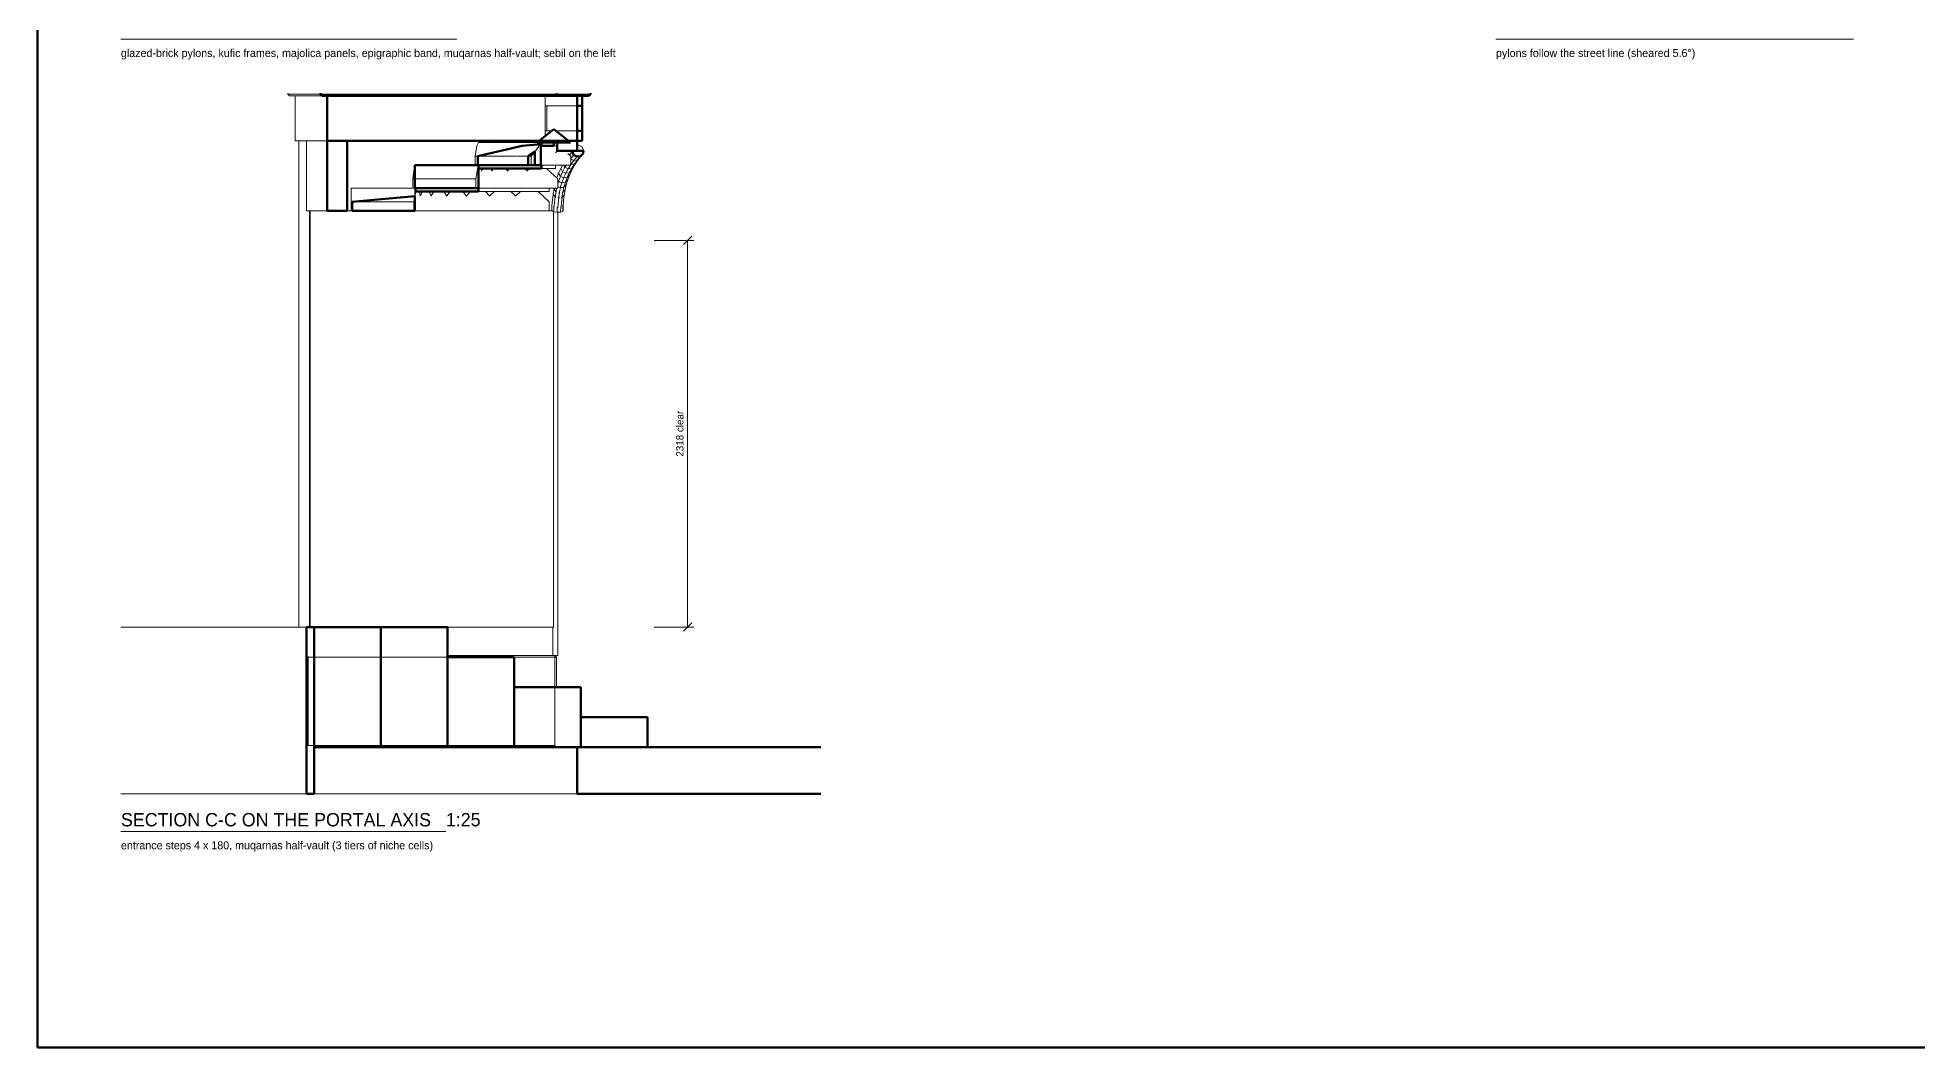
# Model space of a CAD drawing. Header units: metres. Extents: x 10 to 831, y 10 to 584.
# Drawn here: x 10 to 461.1, y 10 to 252.2 of the extents above; entities that cross this region are included whole.
import ezdxf
from ezdxf.enums import TextEntityAlignment as Align

# ---------------------------------------------------------------- set-up
doc = ezdxf.new("R2010")
doc.units = ezdxf.units.M
for name, color, linetype, lineweight in [('CUT', 7, 'Continuous', 50), ('DIM', 1, 'Continuous', 13), ('FRAME', 7, 'Continuous', 50), ('TXT', 7, 'Continuous', 18), ('VIS', 8, 'Continuous', 13)]:
    doc.layers.add(name, color=color, linetype=linetype, lineweight=lineweight)

msp = doc.modelspace()

# ---------------------------------------------------------------- linework, layer by layer
at = {"layer": 'CUT'}
for p, q in [((77.8696, 238.8), (77.8696, 238.6)), ((77.8696, 238.6), (78.2696, 238.2)), ((78.2696, 238.2), (142.2696, 238.2)), ((139.4696, 238.2), (79.4696, 238.2)), ((79.4696, 238.2), (79.4696, 227.4)), ((140.6696, 238.2), (139.4696, 238.2)), ((139.4696, 238.2), (139.4696, 235.8)), ((139.4696, 227.4), (139.4696, 238.2)), ((139.4696, 235.8), (140.6696, 235.8)), ((140.6696, 235.8), (139.4696, 235.8)), ((139.4696, 235.8), (139.4696, 229.8)), ((140.6696, 235.8), (140.6696, 238.2)), ((140.6696, 229.8), (140.6696, 235.8)), ((142.2696, 238.2), (142.6696, 238.6)), ((142.6696, 238.6), (142.6696, 238.8)), ((133.8696, 230.2), (129.8696, 227)), ((137.8696, 227), (133.8696, 230.2)), ((84.2696, 227.4), (79.4696, 227.4)), ((79.4696, 227.4), (79.4696, 210.6)), ((79.4696, 227.4), (139.4696, 227.4)), ((84.2696, 210.6), (84.2696, 227.4)), ((126.2988, 226.18), (115.6456, 223.72)), ((115.6456, 223.72), (126.2988, 226.18)), ((130.7604, 226.6172), (126.2988, 226.18)), ((126.2988, 226.18), (130.7604, 226.6172)), ((129.8696, 227), (133.8696, 227)), ((130.7604, 226.18), (130.7604, 226.6172)), ((130.7604, 226.6172), (130.7604, 226.18)), ((130.7604, 224.0972), (130.7604, 226.18)), ((130.7604, 226.18), (130.7604, 224.0972)), ((130.8936, 226.2), (130.8936, 227)), ((130.8936, 227), (133.8696, 227)), ((133.8696, 226.2), (130.8936, 226.2)), ((133.8696, 227), (133.8696, 226.2)), ((133.8696, 227), (137.8696, 227)), ((134.6696, 227.4), (134.6696, 225)), ((139.4696, 227.4), (134.6696, 227.4)), ((134.6696, 225), (134.6696, 227.4)), ((134.6696, 227.4), (139.4696, 227.4)), ((140.6696, 229.8), (139.4696, 229.8)), ((139.4696, 229.8), (139.4696, 227.4)), ((139.4696, 229.8), (140.6696, 229.8)), ((139.4696, 225), (139.4696, 227.4)), ((139.4696, 227.4), (139.4696, 225)), ((139.4696, 227.4), (140.6696, 227.4)), ((140.6696, 227.4), (140.6696, 229.8)), ((100.5576, 221.5332), (115.8056, 221.5332)), ((100.5576, 220.7132), (100.5576, 221.5332)), ((115.6456, 223.72), (115.6456, 221.5332)), ((115.6456, 221.5332), (115.6456, 223.72)), ((115.6456, 221.5332), (130.7604, 221.5332)), ((130.7604, 221.5332), (115.6456, 221.5332)), ((115.8056, 221.5332), (115.8056, 220.7132)), ((115.8056, 220.7332), (115.8056, 221.5332)), ((115.8056, 221.5332), (130.8936, 221.5332)), ((127.706, 223.72), (129.3292, 224.744)), ((129.3292, 224.744), (127.706, 223.72)), ((127.706, 221.5332), (127.706, 223.72)), ((127.706, 223.72), (127.706, 221.5332)), ((129.3292, 221.5332), (127.706, 221.5332)), ((127.706, 221.5332), (129.3292, 221.5332)), ((129.3292, 224.744), (129.3292, 223.4676)), ((129.3292, 223.4676), (129.3292, 224.744)), ((129.3292, 223.4676), (129.3292, 222.2856)), ((129.3292, 221.5332), (129.3292, 223.4676)), ((129.3292, 222.2856), (129.3292, 221.5332)), ((130.7604, 221.5332), (130.7604, 224.0972)), ((130.7604, 224.0972), (130.7604, 221.5332)), ((130.8936, 221.5332), (130.8936, 220.7332)), ((134.6696, 225), (139.4696, 225)), ((139.4696, 225), (134.6696, 225)), ((138.2876, 224.7748), (138.322, 225)), ((138.2876, 224.7748), (138.322, 225)), ((138.6828, 224), (138.2876, 224.7748)), ((138.6828, 224), (138.2876, 224.7748)), ((138.322, 225), (138.4004, 225)), ((138.322, 225), (138.744, 225)), ((138.4004, 225), (138.5096, 224.9996)), ((138.5096, 224.9996), (138.7224, 224.9996)), ((139.4552, 223.6072), (138.6828, 224)), ((139.4552, 223.6072), (138.6828, 224)), ((138.7224, 224.9996), (139.6696, 225)), ((138.744, 225), (139.0552, 225)), ((139.0552, 225), (139.6696, 225)), ((140.3092, 223.7464), (139.4552, 223.6072)), ((140.3092, 223.7464), (139.4552, 223.6072)), ((139.6696, 225), (140.154, 225)), ((139.6696, 225), (140.2836, 225)), ((140.154, 225), (140.8296, 225.0004)), ((140.2836, 225), (140.5948, 225)), ((140.9192, 224.3644), (140.3092, 223.7464)), ((140.9192, 224.3644), (140.3092, 223.7464)), ((140.5948, 225), (141.0168, 225)), ((140.8296, 225.0004), (141.0168, 225)), ((141.0168, 225), (140.9192, 224.3644)), ((141.0168, 225), (140.9192, 224.3644)), ((100.5576, 219.2936), (100.5576, 220.7132)), ((100.5576, 216.0668), (100.5576, 219.2936)), ((130.8936, 220.7332), (115.8056, 220.7332)), ((115.8056, 220.7132), (115.8056, 219.2936)), ((115.8056, 219.2936), (115.8056, 216.0668)), ((100.5532, 214.1336), (85.4692, 212.7868)), ((85.4692, 212.7868), (100.5532, 214.1336)), ((85.4692, 212.7868), (85.4692, 210.6)), ((85.4692, 210.6), (85.4692, 212.7868)), ((100.5532, 213.144), (100.5532, 214.1336)), ((100.5532, 214.1336), (100.5532, 213.144)), ((100.5532, 211.5892), (100.5532, 213.144)), ((100.5532, 213.144), (100.5532, 211.5892)), ((115.8056, 216.0668), (100.5576, 216.0668)), ((100.7176, 215.2668), (100.7176, 216.0668)), ((100.7176, 216.0668), (115.8056, 216.0668)), ((115.8056, 215.2668), (100.7176, 215.2668)), ((115.8056, 216.0668), (115.8056, 215.2668)), ((79.4696, 210.6), (84.2696, 210.6)), ((85.4692, 210.6), (100.5532, 210.6)), ((100.5532, 210.6), (85.4692, 210.6)), ((100.5532, 210.6), (100.5532, 211.5892)), ((100.5532, 211.5892), (100.5532, 210.6)), ((74.54, 110.8), (76.396, 110.8)), ((74.54, 70.8), (74.54, 110.8)), ((92.396, 110.8), (76.396, 110.8)), ((76.396, 110.8), (76.396, 82)), ((76.396, 110.8), (76.396, 70.8)), ((92.396, 82), (92.396, 110.8)), ((108.396, 110.8), (92.396, 110.8)), ((92.396, 110.8), (92.396, 82)), ((108.396, 82), (108.396, 110.8)), ((124.396, 103.6), (108.396, 103.6)), ((108.396, 103.6), (108.396, 82)), ((124.396, 82), (124.396, 103.6)), ((140.396, 96.4), (124.396, 96.4)), ((124.396, 96.4), (124.396, 82)), ((140.396, 82), (140.396, 96.4)), ((156.396, 89.2), (140.396, 89.2)), ((140.396, 89.2), (140.396, 82)), ((156.396, 82), (156.396, 89.2)), ((76.396, 82), (92.396, 82)), ((92.396, 82), (108.396, 82)), ((108.396, 82), (124.396, 82)), ((124.396, 82), (140.396, 82)), ((198, 82), (139.4696, 82)), ((139.4696, 82), (139.4696, 70.8)), ((140.396, 82), (156.396, 82)), ((76.396, 70.8), (74.54, 70.8)), ((139.4696, 70.8), (198, 70.8))]:
    msp.add_line(p, q, dxfattribs=at)
at = {"layer": 'DIM'}
for p, q in [((158, 203.52), (167.5, 203.52)), ((165, 202.52), (167, 204.52)), ((166, 110.8), (166, 203.52)), ((158, 110.8), (167.5, 110.8)), ((165, 109.8), (167, 111.8))]:
    msp.add_line(p, q, dxfattribs=at)
at = {"layer": 'FRAME'}
msp.add_lwpolyline([(10, 10), (831, 10), (831, 584), (10, 584), (10, 10)], close=True, dxfattribs=at)
at = {"layer": 'TXT'}
for p, q in [((30, 251.8), (110.6, 251.8)), ((360, 251.8), (445.8, 251.8)), ((30, 61.8), (108, 61.8))]:
    msp.add_line(p, q, dxfattribs=at)
at = {"layer": 'VIS'}
for p, q in [((70.0628, 238.6), (70.0628, 238.8)), ((70.4628, 238.2), (70.0628, 238.6)), ((70.0628, 238.6), (70.1528, 238.6)), ((77.8696, 238.6), (70.0628, 238.6)), ((70.4628, 238.2), (78.2696, 238.2)), ((71.7812, 227.4), (71.7812, 238.0772)), ((77.8696, 238.6), (77.8696, 238.8)), ((77.8696, 238.6), (78.2696, 238.2)), ((77.882, 238.6), (134.4232, 238.6)), ((142.2696, 238.2), (78.2696, 238.2)), ((134.4628, 238.2), (78.2824, 238.2)), ((78.2904, 238.2), (79.4696, 238.2)), ((139.4696, 238.2), (79.4696, 238.2)), ((79.4696, 227.4), (79.4696, 238.2)), ((131.7812, 238.2), (79.5812, 238.2)), ((139.4696, 238.2), (131.7812, 238.2)), ((131.7812, 228.6272), (131.7812, 238.2)), ((131.7812, 235.8), (131.7812, 238.2)), ((131.7812, 238.2), (139.4696, 238.2)), ((139.4696, 235.8), (131.7812, 235.8)), ((131.7812, 235.8), (131.9312, 235.8)), ((131.7812, 235.8), (132.1752, 235.8)), ((131.7812, 229.8), (131.7812, 235.8)), ((132.1752, 229.8), (132.1752, 235.8)), ((132.1752, 235.8), (132.3252, 235.8)), ((132.1752, 235.8), (132.1752, 229.8)), ((132.1752, 235.8), (139.4696, 235.8)), ((134.4232, 238.6), (134.4232, 238.8)), ((134.4628, 238.2), (134.4232, 238.6)), ((134.4232, 238.6), (134.8628, 238.6)), ((134.8628, 238.6), (134.4628, 238.2)), ((134.5572, 238.2), (134.4628, 238.2)), ((134.8628, 238.8), (134.8628, 238.6)), ((134.8628, 238.6), (142.6696, 238.6)), ((140.6696, 238.2), (139.4696, 238.2)), ((139.4696, 235.8), (139.4696, 238.2)), ((139.4696, 227.4), (139.4696, 238.2)), ((140.6696, 235.8), (139.4696, 235.8)), ((140.6696, 235.8), (139.4696, 235.8)), ((139.4696, 229.8), (139.4696, 235.8)), ((140.6696, 235.8), (139.4772, 235.8)), ((140.6696, 238.2), (139.4784, 238.2)), ((139.4904, 235.8), (140.6696, 235.8)), ((140.6696, 235.8), (140.6696, 238.2)), ((140.6696, 229.8), (140.6696, 235.8)), ((142.2696, 238.2), (140.6776, 238.2)), ((142.6696, 238.6), (142.2696, 238.2)), ((142.6696, 238.6), (142.6696, 238.8)), ((129.8696, 227), (133.8696, 230.2)), ((133.8696, 230.2), (137.8696, 227)), ((79.4696, 227.4), (71.7812, 227.4)), ((71.7812, 227.4), (71.9012, 227.4)), ((72.66, 110.9624), (72.66, 227.28)), ((74.5412, 210.6), (74.5412, 227.4)), ((74.5412, 227.4), (79.4696, 227.4)), ((84.2696, 227.4), (79.4696, 227.4)), ((79.4696, 210.6), (79.4696, 227.4)), ((139.4696, 227.4), (79.4696, 227.4)), ((84.2696, 227.4), (79.4708, 227.4)), ((130.3388, 227.4), (79.5092, 227.4)), ((79.588, 227.4), (130.4176, 227.4)), ((79.7012, 227.4), (130.4612, 227.4)), ((84.2696, 210.6), (84.2696, 227.4)), ((115.454, 226.18), (115.0028, 223.72)), ((115.8084, 227), (115.454, 226.18)), ((126.2988, 226.18), (115.6456, 223.72)), ((115.6456, 223.72), (126.2988, 226.18)), ((115.8084, 227), (130.8096, 227)), ((119.8916, 227), (119.8148, 226.9544)), ((119.8916, 227), (126.9804, 227)), ((130.7604, 226.6172), (126.2988, 226.18)), ((126.2988, 226.18), (130.7604, 226.6172)), ((127.9344, 227), (127.8212, 226.9544)), ((127.9344, 227), (129.1388, 227)), ((129.3292, 224.744), (130.2912, 226.0904)), ((129.7412, 227.4), (129.7412, 227.04)), ((130.354, 227.4), (129.7412, 227.4)), ((129.8696, 227), (133.8696, 227)), ((129.972, 227), (129.8696, 227)), ((130.3516, 226.18), (130.3188, 226.098)), ((130.7604, 226.6172), (130.3516, 226.18)), ((130.7604, 226.6172), (130.9052, 226.952)), ((130.7604, 226.6172), (130.7604, 226.18)), ((130.7604, 226.6172), (130.7604, 226.18)), ((130.7604, 224.0972), (130.7604, 226.18)), ((130.7604, 226.18), (130.7604, 224.0972)), ((131.1664, 227), (130.8632, 227)), ((131.0384, 227), (130.8932, 227)), ((130.8932, 227), (130.8932, 227)), ((130.8932, 226.2), (130.8932, 227)), ((130.8932, 226.2), (130.8932, 226.2)), ((130.8932, 226.2), (131.0384, 226.2)), ((130.8936, 226.2), (130.8936, 227)), ((133.8696, 227), (130.8936, 227)), ((130.8936, 226.2), (130.8936, 226.2)), ((130.8936, 226.2), (133.8696, 226.2)), ((131.3232, 227), (131.0384, 227)), ((131.0384, 226.2), (131.3232, 226.2)), ((131.7364, 227), (131.3232, 227)), ((131.3232, 226.2), (131.7364, 226.2)), ((131.3772, 227), (131.7364, 227)), ((131.9744, 227), (131.6712, 227)), ((131.7364, 227), (131.8128, 226.9544)), ((132.262, 227), (131.7364, 227)), ((131.7364, 226.2), (132.262, 226.2)), ((131.7812, 228.7332), (131.7812, 229.8)), ((132.1752, 229.8), (131.7812, 229.8)), ((131.7812, 229.8), (131.9312, 229.8)), ((131.7812, 229.8), (133.3728, 229.8)), ((132.9748, 227), (131.9744, 227)), ((133.3556, 229.8), (132.1752, 229.8)), ((132.1752, 229.8), (132.3252, 229.8)), ((132.8804, 227), (132.262, 227)), ((132.262, 226.2), (132.8804, 226.2)), ((133.5676, 227), (132.8804, 227)), ((132.8804, 226.2), (133.5676, 226.2)), ((133.2496, 227), (133.2912, 227)), ((133.4752, 227), (133.35, 227)), ((134.2556, 227), (133.4752, 227)), ((134.2972, 227), (133.5676, 227)), ((133.5676, 226.2), (133.9324, 226.2)), ((133.8696, 227), (133.8696, 227)), ((133.8696, 227), (133.9, 227)), ((133.8696, 226.2), (133.8696, 227)), ((133.8696, 227), (137.8696, 227)), ((133.9, 226.2), (133.8696, 226.2)), ((133.8696, 226.2), (133.8696, 226.2)), ((133.9, 227), (133.9604, 227)), ((133.9604, 226.2), (133.9, 226.2)), ((133.9604, 227), (134.048, 227)), ((134.048, 226.2), (133.9604, 226.2)), ((134.048, 227), (134.1596, 227)), ((134.1596, 226.2), (134.048, 226.2)), ((134.1596, 227), (134.2904, 227)), ((134.2904, 226.2), (134.1596, 226.2)), ((134.2904, 227), (134.436, 227)), ((134.436, 226.2), (134.2904, 226.2)), ((134.5904, 227), (134.2972, 227)), ((134.2972, 227), (134.2972, 226.8668)), ((134.6696, 227.4), (134.3512, 227.4)), ((139.4696, 229.8), (134.3588, 229.8)), ((134.3752, 229.8), (139.4696, 229.8)), ((134.436, 227), (134.5904, 227)), ((134.5904, 226.2), (134.436, 226.2)), ((134.5904, 226.2), (134.5904, 227)), ((134.6696, 227.4), (134.6696, 225)), ((134.6696, 227.4), (139.4696, 227.4)), ((134.6696, 225), (134.6696, 227.4)), ((134.6696, 227.4), (139.4696, 227.4)), ((139.4696, 227.4), (137.3588, 227.4)), ((137.3704, 227.4), (139.4696, 227.4)), ((137.3708, 227.4), (139.4696, 227.4)), ((137.8696, 227), (137.8316, 227)), ((139.868, 226.374), (139.4416, 226.3056)), ((140.6696, 229.8), (139.4696, 229.8)), ((139.4696, 227.4), (139.4696, 229.8)), ((140.6696, 229.8), (139.4696, 229.8)), ((139.4696, 225), (139.4696, 227.4)), ((139.4696, 227.4), (139.4696, 225)), ((140.6696, 227.4), (139.4696, 227.4)), ((140.6696, 229.8), (139.4784, 229.8)), ((139.4892, 229.8), (140.6696, 229.8)), ((139.4904, 227.4), (140.6696, 227.4)), ((139.868, 226.374), (139.856, 226.36)), ((140.6444, 225.9864), (139.868, 226.374)), ((141.0488, 225.2224), (140.6444, 225.9864)), ((140.6696, 227.4), (140.6696, 229.8)), ((100.3468, 220.7132), (100.5576, 221.5332)), ((100.5576, 221.5332), (115.8056, 221.5332)), ((100.5576, 221.5332), (100.5576, 220.7132)), ((100.992, 221.5332), (100.9696, 221.4876)), ((100.992, 221.5332), (115.0036, 221.5332)), ((104.1548, 221.5332), (104.1004, 221.4876)), ((104.1548, 221.5332), (115.0048, 221.5332)), ((109.7896, 221.5332), (109.7076, 221.4876)), ((109.7896, 221.5332), (114.9292, 221.5332)), ((115.0028, 223.72), (115.0028, 221.6548)), ((115.0028, 223.72), (115.6456, 223.72)), ((115.8056, 221.5332), (115.5948, 220.7132)), ((115.6456, 223.72), (124.8376, 223.72)), ((115.6456, 223.72), (115.6456, 221.5332)), ((115.6456, 221.5332), (115.6456, 223.72)), ((124.7212, 221.5332), (115.6456, 221.5332)), ((115.6456, 221.5332), (130.7604, 221.5332)), ((130.7604, 221.5332), (115.6456, 221.5332)), ((115.8056, 220.7332), (115.8056, 221.5332)), ((130.8936, 221.5332), (115.8056, 221.5332)), ((115.8056, 221.5332), (115.8056, 220.7132)), ((125.0128, 223.72), (127.706, 223.72)), ((125.0128, 221.5332), (127.706, 221.5332)), ((129.3292, 224.744), (127.706, 223.72)), ((127.706, 223.72), (129.3292, 224.744)), ((127.706, 223.72), (128.4376, 223.72)), ((127.706, 223.72), (127.706, 221.5332)), ((127.706, 221.5332), (127.706, 223.72)), ((128.4376, 221.5332), (127.706, 221.5332)), ((127.706, 221.5332), (129.3292, 221.5332)), ((129.3292, 221.5332), (127.706, 221.5332)), ((129.3292, 224.744), (128.4376, 223.72)), ((128.4376, 223.72), (128.4376, 221.5332)), ((128.4376, 221.5332), (129.3292, 221.5332)), ((129.3292, 224.744), (129.3292, 223.4676)), ((129.3292, 223.4676), (129.3292, 224.744)), ((129.3292, 223.4676), (129.3292, 222.2856)), ((129.3292, 221.5332), (129.3292, 223.4676)), ((129.3292, 221.5332), (129.3292, 222.2856)), ((130.308, 221.5332), (129.3292, 221.5332)), ((130.414, 221.5332), (130.7604, 221.5332)), ((130.7604, 221.5332), (130.7604, 224.0972)), ((130.7604, 221.5332), (130.7604, 224.0972)), ((130.8816, 221.5332), (130.7604, 221.5332)), ((130.8932, 221.5332), (130.8932, 221.5332)), ((130.8932, 221.5332), (131.0384, 221.5332)), ((130.8932, 220.7332), (130.8932, 221.5332)), ((130.8936, 221.5332), (130.8936, 221.5332)), ((130.8936, 220.7332), (130.8936, 221.5332)), ((131.0384, 221.5332), (131.3232, 221.5332)), ((131.2864, 221.5332), (131.2052, 221.5332)), ((131.3232, 221.5332), (131.7364, 221.5332)), ((131.7364, 221.5332), (132.262, 221.5332)), ((132.262, 221.5332), (132.8804, 221.5332)), ((132.8696, 221.5332), (132.754, 221.5332)), ((132.8804, 221.5332), (133.5676, 221.5332)), ((133.5676, 221.5332), (134.2972, 221.5332)), ((137.9632, 221.5332), (133.9116, 221.5332)), ((134.2972, 221.5332), (134.2856, 221.5332)), ((134.2948, 224.5484), (134.6696, 225)), ((134.2972, 220.7332), (134.2972, 221.5332)), ((134.6696, 225), (139.4696, 225)), ((134.6696, 225), (139.4696, 225)), ((135.9736, 221.5188), (135.5544, 220.7412)), ((136.5492, 221.0664), (135.9672, 219.9864)), ((136.5444, 221.064), (136.34, 221.4436)), ((136.4116, 221.318), (136.5492, 221.0664)), ((136.8336, 221.5228), (136.5444, 221.064)), ((137.3236, 220.6804), (136.5444, 221.064)), ((136.5492, 221.0664), (137.33, 220.686)), ((137.2716, 224.376), (137.9632, 223.72)), ((137.8536, 221.5216), (137.3236, 220.6804)), ((138.2876, 224.7748), (137.6572, 224.0256)), ((137.9692, 221.7088), (137.8392, 221.7728)), ((137.9632, 221.5332), (137.9216, 221.5332)), ((137.974, 221.7124), (137.962, 221.6936)), ((137.9632, 223.72), (137.9632, 221.5332)), ((138.6828, 224), (137.966, 223.1472)), ((138.6876, 222.6928), (137.9692, 221.7088)), ((138.8212, 221.8468), (137.9692, 221.7088)), ((137.974, 221.7124), (138.8256, 221.8512)), ((138.684, 222.69), (138.0364, 223.0128)), ((138.1692, 222.95), (138.6876, 222.6928)), ((138.8256, 221.8512), (138.1752, 220.8196)), ((138.1812, 220.826), (138.4788, 221.1296)), ((138.7536, 221.3896), (138.1952, 220.3528)), ((138.2848, 224.778), (138.322, 225)), ((138.2876, 224.7748), (138.2848, 224.778)), ((138.322, 225), (138.2876, 224.7748)), ((138.322, 225), (138.2876, 224.7748)), ((138.2876, 224.7748), (138.6828, 224)), ((138.2876, 224.7748), (138.6828, 224)), ((138.322, 225), (138.4004, 225)), ((138.744, 225), (138.322, 225)), ((138.4004, 225), (138.5096, 224.9996)), ((138.774, 221.4276), (138.4748, 221.1236)), ((138.5096, 224.9996), (138.7224, 224.9996)), ((138.6828, 224), (138.6772, 224.0068)), ((138.6828, 224), (139.4552, 223.6072)), ((138.6828, 224), (139.4552, 223.6072)), ((139.4552, 223.6072), (138.684, 222.69)), ((139.5364, 222.8272), (138.684, 222.69)), ((138.6876, 222.6928), (139.54, 222.8308)), ((139.6696, 225), (138.7224, 224.9996)), ((138.744, 225), (139.0552, 225)), ((139.4004, 222.4212), (138.774, 221.4276)), ((139.4392, 223.626), (138.7996, 223.9488)), ((139.54, 222.8308), (138.8212, 221.8468)), ((138.8256, 221.8512), (139.1248, 222.1556)), ((139.6696, 225), (139.0552, 225)), ((139.422, 222.4556), (139.1216, 222.1512)), ((140.1168, 223.4068), (139.422, 222.4556)), ((140.2948, 223.7632), (139.4392, 223.626)), ((139.4552, 223.6072), (139.4392, 223.626)), ((139.4552, 223.6072), (140.3092, 223.7464)), ((139.4552, 223.6072), (140.3092, 223.7464)), ((139.4696, 225), (139.4576, 224.986)), ((140.3092, 223.7464), (139.5364, 222.8272)), ((139.54, 222.8308), (139.8404, 223.1352)), ((140.154, 225), (139.6696, 225)), ((139.6696, 225), (140.2836, 225)), ((140.1392, 223.4368), (139.8376, 223.132)), ((140.9192, 224.3644), (140.1392, 223.4368)), ((140.154, 225), (140.8296, 225.0004)), ((140.5948, 225), (140.2836, 225)), ((140.9116, 224.3728), (140.2948, 223.7632)), ((140.3092, 223.7464), (140.2948, 223.7632)), ((140.3092, 223.7464), (140.9192, 224.3644)), ((140.3092, 223.7464), (140.9192, 224.3644)), ((141.0168, 225), (140.5948, 225)), ((141.0168, 225), (140.8296, 225.0004)), ((141.0168, 225), (140.9116, 224.3728)), ((140.9192, 224.3644), (140.9116, 224.3728)), ((141.0168, 225), (140.9192, 224.3644)), ((140.9192, 224.3644), (141.0168, 225)), ((141.0168, 225), (141.0488, 225.2224)), ((141.0488, 225.2224), (141.0368, 225.208)), ((100.0788, 218.2532), (100.3468, 220.7132)), ((100.0788, 216.3096), (100.0788, 218.2532)), ((100.0788, 218.2532), (100.2, 218.2532)), ((100.5576, 219.2936), (100.5576, 220.7132)), ((100.5576, 216.0668), (100.5576, 219.2936)), ((100.778, 218.2532), (115.1372, 218.2532)), ((115.1372, 218.2532), (115.5272, 220.1392)), ((115.1372, 216.0668), (115.1372, 218.2532)), ((115.5948, 220.7132), (115.5324, 220.1392)), ((115.8056, 220.7332), (115.8056, 220.7332)), ((115.8056, 220.7332), (130.8936, 220.7332)), ((115.8056, 219.2936), (115.8056, 220.7132)), ((115.8056, 216.0668), (115.8056, 219.2936)), ((115.8536, 220.7332), (116.5296, 220.7332)), ((116.4456, 220.7132), (116.5644, 220.1392)), ((116.5296, 220.7332), (117.9516, 220.7332)), ((116.6392, 220.362), (116.8172, 220.7132)), ((116.8172, 220.7132), (116.8712, 220.7588)), ((117.9516, 220.7332), (120.0156, 220.7332)), ((118.7724, 220.7132), (119.0836, 220.0984)), ((119.032, 220.186), (119.4344, 220.7132)), ((119.4344, 220.7132), (119.5164, 220.7588)), ((120.0156, 220.7332), (122.6432, 220.7332)), ((122.3872, 220.7132), (122.8572, 220.0984)), ((122.6432, 220.7332), (125.7328, 220.7332)), ((122.78, 220.186), (123.286, 220.7132)), ((123.286, 220.7132), (123.3892, 220.7588)), ((125.7328, 220.7332), (129.1656, 220.7332)), ((126.9972, 220.7132), (127.5876, 220.0984)), ((127.5296, 220.2212), (128.06, 220.7132)), ((128.06, 220.7132), (128.1756, 220.7588)), ((129.1656, 220.7332), (130.988, 220.7332)), ((131.0384, 220.7332), (130.8932, 220.7332)), ((130.8932, 220.7332), (130.8932, 220.7332)), ((131.3232, 220.7332), (131.0384, 220.7332)), ((131.7364, 220.7332), (131.3232, 220.7332)), ((132.262, 220.7332), (131.7364, 220.7332)), ((132.2288, 220.7132), (134.8816, 218.2532)), ((132.8804, 220.7332), (132.262, 220.7332)), ((133.5676, 220.7332), (132.8804, 220.7332)), ((134.2972, 220.7332), (133.5676, 220.7332)), ((135.0452, 219.606), (134.6352, 218.5228)), ((135.0244, 217.6904), (134.8124, 218.0604)), ((134.8816, 218.2532), (134.8816, 216.0668)), ((135.038, 217.6984), (134.8852, 217.2012)), ((135.4696, 218.8664), (135.0244, 217.6904)), ((135.038, 217.6984), (135.434, 217.5204)), ((135.556, 220.7384), (135.0428, 219.6104)), ((135.0428, 219.6104), (135.0608, 219.75)), ((135.4604, 218.8616), (135.0428, 219.6104)), ((135.0452, 219.606), (135.4696, 218.8664)), ((135.8112, 217.3228), (135.418, 217.5064)), ((135.8296, 217.3424), (135.4532, 216.1184)), ((135.9736, 219.9896), (135.4604, 218.8616)), ((136.2436, 218.4864), (135.4604, 218.8616)), ((135.4696, 218.8664), (136.2564, 218.4988)), ((135.5544, 220.7412), (135.5736, 220.8816)), ((135.9672, 219.9864), (135.5544, 220.7412)), ((135.556, 220.7384), (135.9736, 219.9896)), ((136.2564, 218.4988), (135.8112, 217.3228)), ((135.8296, 217.3424), (136.2528, 217.4168)), ((136.7484, 219.606), (135.9672, 219.9864)), ((135.9736, 219.9896), (136.7572, 219.6144)), ((136.6596, 217.4672), (136.2356, 217.3948)), ((136.7572, 219.6144), (136.2436, 218.4864)), ((136.2564, 218.4988), (136.6804, 218.5708)), ((136.676, 217.4912), (136.2996, 216.2672)), ((136.3248, 216.308), (136.6072, 216.602)), ((136.8892, 216.896), (136.5812, 215.624)), ((136.8772, 216.864), (136.5884, 216.5656)), ((137.1048, 218.6432), (136.6596, 217.4672)), ((137.0936, 218.628), (136.6688, 218.5572)), ((136.676, 217.4912), (136.9648, 217.7896)), ((137.33, 220.686), (136.7484, 219.606)), ((137.5992, 219.746), (136.7484, 219.606)), ((136.7572, 219.6144), (137.6072, 219.756)), ((137.254, 218.088), (136.8772, 216.864)), ((136.8892, 216.896), (136.9012, 217.0284)), ((137.246, 218.0688), (136.9528, 217.768)), ((137.6072, 219.756), (137.0936, 218.628)), ((137.1048, 218.6432), (137.398, 218.944)), ((137.6676, 219.1828), (137.246, 218.0688)), ((137.254, 218.088), (137.2688, 218.224)), ((138.1752, 220.8196), (137.3236, 220.6804)), ((137.33, 220.686), (138.1812, 220.826)), ((137.6856, 219.2328), (137.3896, 218.9304)), ((138.1812, 220.826), (137.5992, 219.746)), ((137.6072, 219.756), (137.9032, 220.0584)), ((138.1756, 220.3096), (137.6856, 219.2328)), ((138.1952, 220.3528), (137.8972, 220.0496)), ((85.2308, 215.8844), (85.2308, 215.93)), ((85.2308, 215.7024), (85.2308, 215.7476)), ((85.2308, 215.52), (85.2308, 215.5656)), ((85.2308, 215.2468), (85.2308, 215.3832)), ((85.2308, 214.9188), (85.2308, 215.0008)), ((85.2308, 214.4268), (85.2308, 214.6728)), ((85.2308, 214.0988), (85.2308, 214.1808)), ((85.2308, 213.6068), (85.2308, 213.8528)), ((85.2308, 213.2788), (85.2308, 213.3608)), ((85.2308, 212.7868), (85.2308, 213.0328)), ((85.2308, 210.6), (85.2308, 212.7868)), ((85.2308, 212.7868), (85.3504, 212.7868)), ((85.2312, 216.0668), (85.2312, 215.2468)), ((85.2312, 216.0668), (100.1936, 216.0668)), ((85.2312, 215.2468), (85.2312, 212.7868)), ((85.2312, 212.7868), (85.2312, 210.6)), ((85.2312, 212.7868), (85.4692, 212.7868)), ((100.5532, 214.1336), (85.4692, 212.7868)), ((85.4692, 212.7868), (100.5532, 214.1336)), ((85.4692, 212.7868), (100.2632, 212.7868)), ((85.4692, 212.7868), (85.4692, 210.6)), ((85.4692, 210.6), (85.4692, 212.7868)), ((86.1804, 216.0668), (86.1572, 216.0212)), ((86.1804, 216.0668), (100.1676, 216.0668)), ((88.9928, 216.0668), (88.9476, 216.0212)), ((88.9928, 216.0668), (100.0388, 216.0668)), ((93.5608, 216.0668), (93.4948, 216.0212)), ((93.5608, 216.0668), (100.0276, 216.0668)), ((99.7084, 216.0668), (99.6248, 216.0212)), ((99.7084, 216.0668), (100.1188, 216.0668)), ((100.5576, 216.0668), (100.2344, 216.0668)), ((100.5532, 214.1336), (100.2632, 212.7868)), ((100.2632, 212.7868), (100.2632, 210.6)), ((100.5532, 215.2468), (100.5528, 216.0212)), ((100.5532, 214.1336), (100.5532, 215.2468)), ((100.5532, 214.1336), (100.5532, 213.144)), ((100.5532, 213.144), (100.5532, 214.1336)), ((100.5532, 211.5892), (100.5532, 213.144)), ((100.5532, 213.144), (100.5532, 211.5892)), ((115.8056, 216.0668), (100.5576, 216.0668)), ((100.5804, 214.2628), (100.792, 215.2468)), ((100.7168, 215.2668), (100.7168, 215.9332)), ((100.7168, 215.2668), (100.7168, 215.2668)), ((100.7168, 215.2668), (100.7168, 215.2668)), ((100.7168, 215.2668), (102.0212, 215.2668)), ((100.7172, 216.0668), (100.7172, 216.0668)), ((100.7172, 216.0668), (100.7172, 216.0668)), ((100.7172, 216.0668), (100.7172, 216.0668)), ((100.7172, 216.0668), (100.7172, 216.0668)), ((100.7172, 216.0668), (100.7172, 216.0668)), ((100.7172, 216.0668), (100.7172, 216.0668)), ((100.7172, 216.0668), (100.7172, 216.0668)), ((100.7172, 216.0668), (100.7172, 216.0668)), ((100.7172, 216.0668), (100.7176, 216.0668)), ((100.7172, 215.2668), (100.7172, 215.2668)), ((100.7172, 215.2668), (100.7172, 215.2668)), ((100.7172, 215.2668), (100.7172, 215.2668)), ((100.7172, 215.2668), (100.7172, 215.2668)), ((100.7172, 215.2668), (100.7172, 215.2668)), ((100.7172, 215.2668), (100.7172, 215.2668)), ((100.7172, 215.2668), (100.7172, 215.2668)), ((100.7172, 215.2668), (100.7172, 215.2668)), ((100.7172, 215.2668), (100.7172, 215.2668)), ((100.7172, 215.2668), (100.7172, 215.2668)), ((100.7176, 216.0668), (100.7176, 216.0668)), ((100.7176, 215.2668), (100.7176, 216.0668)), ((115.8056, 216.0668), (100.7176, 216.0668)), ((100.7176, 215.2668), (100.7176, 215.2668)), ((100.7176, 215.2668), (115.8056, 215.2668)), ((100.778, 216.0668), (115.1372, 216.0668)), ((100.792, 215.2468), (100.8152, 215.2924)), ((101.6236, 215.2468), (101.8532, 214.1808)), ((101.888, 214.1924), (102.3332, 215.2468)), ((102.0212, 215.2668), (104.58, 215.2668)), ((102.3332, 215.2468), (102.3784, 215.2924)), ((103.9648, 215.2468), (104.4468, 214.1044)), ((104.4708, 214.1924), (105.1168, 215.2468)), ((104.58, 215.2668), (108.2952, 215.2668)), ((105.1168, 215.2468), (105.1824, 215.2924)), ((107.4856, 215.2468), (108.1856, 214.1044)), ((108.2136, 214.1924), (109.036, 215.2468)), ((108.2952, 215.2668), (113.024, 215.2668)), ((109.036, 215.2468), (109.1196, 215.2924)), ((112.0512, 215.2468), (112.942, 214.1044)), ((112.9736, 214.1924), (113.9404, 215.2468)), ((113.024, 215.2668), (115.9112, 215.2668)), ((113.9404, 215.2468), (114.0388, 215.2924)), ((115.51, 216.0668), (115.1372, 216.0668)), ((115.5424, 216.0668), (115.8056, 216.0668)), ((115.8052, 215.2668), (115.8052, 215.9332)), ((116.5296, 215.2668), (115.8052, 215.2668)), ((115.8052, 215.2668), (115.8052, 215.2668)), ((115.8052, 215.2668), (115.8052, 215.2668)), ((115.8052, 215.2668), (115.8052, 215.2668)), ((115.8052, 215.2668), (115.8052, 215.2668)), ((115.8052, 215.2668), (115.8052, 215.2668)), ((115.8052, 215.2668), (115.8052, 215.2668)), ((115.8052, 215.2668), (115.8052, 215.2668)), ((115.8056, 216.0668), (115.8056, 216.0668)), ((115.8056, 215.2668), (115.8056, 216.0668)), ((115.8536, 216.0668), (116.5296, 216.0668)), ((116.4884, 216.0668), (116.4184, 216.0668)), ((116.5296, 216.0668), (117.9516, 216.0668)), ((117.9516, 215.2668), (116.5296, 215.2668)), ((117.486, 215.2468), (118.5332, 214.1044)), ((117.9516, 216.0668), (120.0156, 216.0668)), ((120.0156, 215.2668), (117.9516, 215.2668)), ((118.5668, 214.1924), (119.6416, 215.2468)), ((119.6416, 215.2468), (119.7508, 215.2924)), ((120.0156, 216.0668), (122.6432, 216.0668)), ((122.6432, 215.2668), (120.0156, 215.2668)), ((122.5004, 216.0668), (122.412, 216.0668)), ((122.6432, 216.0668), (125.7328, 216.0668)), ((125.7328, 215.2668), (122.6432, 215.2668)), ((123.5808, 215.2468), (124.7448, 214.1044)), ((124.8552, 214.2628), (125.92, 215.2468)), ((125.7328, 216.0668), (129.1656, 216.0668)), ((129.1656, 215.2668), (125.7328, 215.2668)), ((125.92, 215.2468), (126.036, 215.2924)), ((129.0512, 216.0668), (128.9296, 216.0668)), ((129.1656, 216.0668), (132.81, 216.0668)), ((132.81, 215.2668), (129.1656, 215.2668)), ((130.1024, 215.2468), (132.7636, 212.7868)), ((130.1228, 215.2424), (130.1332, 215.3096)), ((134.8816, 216.0668), (131.602, 216.0668)), ((132.7636, 212.7868), (132.7636, 210.6)), ((132.81, 216.0668), (132.7984, 216.0668)), ((132.81, 215.2668), (132.81, 216.0668)), ((133.5556, 213.2632), (133.4528, 211.8472)), ((133.5544, 213.1796), (133.5512, 213.2928)), ((133.7256, 214.5476), (133.5544, 213.1796)), ((133.5556, 213.2632), (133.644, 213.1916)), ((133.9372, 215.8976), (133.6976, 214.5776)), ((133.6976, 214.5776), (133.7044, 214.704)), ((133.7256, 214.5476), (133.9884, 214.2656)), ((133.9252, 215.9164), (133.9372, 216.0488)), ((133.9472, 216.0072), (133.9252, 215.9164)), ((134.1744, 213.924), (133.936, 214.2508)), ((133.9372, 215.8976), (134.1756, 215.5708)), ((133.9984, 211.6204), (134.0788, 212.7328)), ((134.2516, 213.9832), (134.0896, 212.6912)), ((134.3756, 215.2168), (134.1504, 215.5664)), ((134.414, 215.244), (134.1744, 213.924)), ((134.2516, 213.9832), (134.39, 213.9444)), ((134.5736, 216.0344), (134.3756, 215.2168)), ((134.414, 215.244), (134.5492, 215.1936)), ((134.9044, 212.4492), (134.824, 211.3364)), ((134.9852, 213.6228), (134.85, 213.6732)), ((134.8816, 216.0668), (134.8528, 216.0668)), ((135.082, 213.7492), (134.9204, 212.4572)), ((134.9496, 216.3764), (135.0828, 216.3204)), ((135.2248, 214.9428), (134.9852, 213.6228)), ((135.1744, 214.8804), (135.0412, 214.9364)), ((135.4532, 216.1184), (135.0576, 216.2964)), ((135.082, 213.7492), (135.2184, 213.78)), ((135.4824, 216.1524), (135.1744, 214.8804)), ((135.2248, 214.9428), (135.364, 214.9708)), ((135.4824, 216.1524), (135.9036, 216.2304)), ((135.722, 212.5832), (135.6412, 211.4704)), ((135.8204, 213.79), (135.6812, 213.7624)), ((135.9, 213.9348), (135.7384, 212.6428)), ((136.06, 215.11), (135.8204, 213.79)), ((136.2996, 216.2672), (135.8764, 216.1928)), ((136.0168, 215.036), (135.8764, 215.01)), ((135.9, 213.9348), (135.982, 214.024)), ((136.3248, 216.308), (136.0168, 215.036)), ((136.06, 215.11), (136.33, 215.3956)), ((136.3608, 214.3612), (136.0904, 214.0756)), ((136.2112, 212.9824), (136.1232, 211.7688)), ((136.2216, 213.1012), (136.1396, 213.012)), ((136.3928, 214.4692), (136.2216, 213.1012)), ((136.5812, 215.624), (136.2992, 215.33)), ((136.6004, 215.6812), (136.3608, 214.3612)), ((136.3928, 214.4692), (136.3892, 214.5824)), ((136.6004, 215.6812), (136.6072, 215.8072)), ((79.4696, 210.6), (74.5412, 210.6)), ((74.5412, 210.6), (74.6672, 210.6)), ((75.262, 210.5944), (75.262, 110.8424)), ((75.3408, 110.8), (75.3408, 210.4796)), ((75.4, 210.3596), (75.4, 110.8)), ((84.2696, 210.6), (79.4696, 210.6)), ((79.4824, 210.6), (84.2696, 210.6)), ((84.2924, 210.6), (85.1336, 210.6)), ((85.1944, 210.6), (84.3532, 210.6)), ((85.2308, 210.6), (85.2308, 210.6)), ((85.2308, 210.6), (85.2308, 210.6)), ((85.2308, 210.6), (85.2308, 210.6)), ((85.2308, 210.6), (85.2308, 210.6)), ((85.2308, 210.6), (85.2308, 210.6)), ((85.2308, 210.6), (85.2308, 210.6)), ((85.2308, 210.6), (85.2308, 210.6)), ((85.2308, 210.6), (85.2308, 210.6)), ((85.2308, 210.6), (85.2308, 210.6)), ((85.2312, 210.6), (85.2312, 210.6)), ((85.2312, 210.6), (85.2312, 210.6)), ((85.2312, 210.6), (85.2312, 210.6)), ((85.2312, 210.6), (85.2312, 210.6)), ((85.2312, 210.6), (85.2312, 210.6)), ((85.2312, 210.6), (85.2312, 210.6)), ((85.2312, 210.6), (85.2312, 210.6)), ((85.2312, 210.6), (85.2312, 210.6)), ((85.2312, 210.6), (85.2312, 210.6)), ((85.2312, 210.6), (85.2312, 210.6)), ((85.2312, 210.6), (85.4692, 210.6)), ((100.2632, 210.6), (85.4692, 210.6)), ((85.4692, 210.6), (100.5532, 210.6)), ((100.5532, 210.6), (85.4692, 210.6)), ((100.2632, 210.6), (100.5532, 210.6)), ((101.862, 210.6), (100.5296, 210.6)), ((100.5532, 210.6), (100.5532, 211.5892)), ((100.5532, 210.6), (100.5532, 211.5892)), ((104.4176, 210.6), (101.8316, 210.6)), ((108.1428, 210.6), (104.3884, 210.6)), ((112.888, 210.6), (108.1092, 210.6)), ((118.4696, 210.6), (112.8504, 210.6)), ((124.7104, 210.6), (118.3972, 210.6)), ((132.7636, 210.6), (124.5988, 210.6)), ((133.2604, 210.6), (132.6596, 210.6)), ((132.7636, 210.6), (132.7404, 210.6)), ((132.7724, 210.6), (133.404, 210.6)), ((132.8388, 210.6), (133.68, 210.6)), ((133.4184, 212.0092), (133.3872, 210.6672)), ((133.4184, 212.0092), (133.498, 211.9796)), ((133.4528, 211.8472), (133.4488, 211.9324)), ((133.8608, 210.3684), (133.6224, 210.4568)), ((133.8, 110.8), (133.8, 210.4796)), ((133.8608, 210.3684), (133.8924, 211.7104)), ((134.674, 210.2804), (133.8608, 210.3684)), ((134.7024, 211.5004), (134.674, 210.2804)), ((135.5124, 210.314), (134.674, 210.2804)), ((134.862, 104), (134.862, 210.2344)), ((135.5408, 211.534), (135.5124, 210.314)), ((136.0564, 210.4572), (135.5124, 210.314)), ((136.1232, 211.7688), (136.0416, 211.702)), ((136.0904, 211.9212), (136.0564, 210.4572)), ((136.098, 210.6548), (136.0564, 210.4572)), ((136.0904, 211.9212), (136.0976, 211.9544)), ((136.1208, 211.6308), (136.098, 210.6548)), ((74.54, 110.8), (30, 110.8)), ((74.54, 70.8), (74.54, 110.8)), ((74.54, 110.8), (74.54, 110.8)), ((74.54, 110.8), (76.396, 110.8)), ((74.54, 110.8), (74.54, 70.8)), ((74.54, 110.8), (76.396, 110.8)), ((74.54, 110.8), (74.54, 70.8)), ((75.4, 110.8), (75.3408, 110.8)), ((75.3408, 110.8), (75.4612, 110.8)), ((133.8, 110.8), (75.4, 110.8)), ((92.396, 110.8), (76.396, 110.8)), ((76.396, 82), (76.396, 110.8)), ((76.396, 110.8), (76.396, 110.8)), ((92.396, 110.8), (76.396, 110.8)), ((76.396, 82), (76.396, 110.8)), ((76.396, 70.8), (76.396, 110.8)), ((76.396, 110.8), (76.396, 110.8)), ((76.396, 110.8), (76.396, 70.8)), ((108.396, 110.8), (92.396, 110.8)), ((92.396, 82), (92.396, 110.8)), ((92.396, 110.8), (92.396, 110.8)), ((92.396, 82), (92.396, 110.8)), ((92.396, 110.8), (92.396, 110.8)), ((92.396, 82), (92.396, 110.8)), ((108.396, 110.8), (92.396, 110.8)), ((92.396, 82), (92.396, 110.8)), ((108.396, 110.8), (108.396, 110.8)), ((108.396, 82), (108.396, 110.8)), ((108.396, 82), (108.396, 110.8)), ((133.662, 104.24), (133.662, 110.8424)), ((133.662, 110.722), (133.662, 104)), ((134.1016, 104), (108.4724, 104)), ((134.1016, 104), (134.1408, 103.6)), ((134.5016, 103.6), (134.1016, 104)), ((134.862, 104), (134.112, 104)), ((74.9412, 103.6), (74.9312, 103.7)), ((74.9412, 103.6), (134.1408, 103.6)), ((74.9412, 82.4), (74.9412, 103.6)), ((124.396, 103.6), (108.396, 103.6)), ((108.396, 82), (108.396, 103.6)), ((108.396, 103.6), (108.396, 103.6)), ((124.396, 103.6), (108.396, 103.6)), ((108.396, 82), (108.396, 103.6)), ((124.396, 103.6), (124.396, 103.6)), ((124.396, 82), (124.396, 103.6)), ((124.396, 82), (124.396, 103.6)), ((134.1408, 103.6), (134.5016, 103.6)), ((134.1408, 103.6), (134.1408, 82.4)), ((134.5016, 103.6), (134.4896, 103.6)), ((134.5016, 96.6136), (134.5016, 103.6)), ((140.396, 96.4), (124.396, 96.4)), ((124.396, 82), (124.396, 96.4)), ((124.396, 96.4), (124.396, 96.4)), ((140.396, 96.4), (124.396, 96.4)), ((124.396, 82), (124.396, 96.4)), ((140.396, 96.4), (140.396, 96.4)), ((140.396, 82), (140.396, 96.4)), ((140.396, 82), (140.396, 96.4)), ((156.396, 89.2), (140.396, 89.2)), ((140.396, 82), (140.396, 89.2)), ((140.396, 89.2), (140.396, 89.2)), ((156.396, 89.2), (140.396, 89.2)), ((140.396, 82), (140.396, 89.2)), ((156.396, 89.2), (156.396, 89.2)), ((156.396, 82), (156.396, 89.2)), ((156.396, 82), (156.396, 89.2)), ((74.9412, 82.4), (74.8312, 82.4)), ((134.1408, 82.4), (74.9412, 82.4)), ((76.396, 82), (76.396, 82)), ((76.396, 82), (92.396, 82)), ((92.396, 82), (76.396, 82)), ((92.396, 82), (92.396, 82)), ((92.396, 82), (108.396, 82)), ((92.396, 82), (92.396, 82)), ((108.396, 82), (92.396, 82)), ((108.396, 82), (108.396, 82)), ((108.396, 82), (124.396, 82)), ((108.396, 82), (108.396, 82)), ((124.396, 82), (108.396, 82)), ((124.396, 82), (124.396, 82)), ((124.396, 82), (134.4568, 82)), ((124.396, 82), (124.396, 82)), ((140.396, 82), (124.396, 82)), ((134.1408, 82.4), (134.1312, 82.3)), ((134.5492, 82), (139.4696, 82)), ((198, 82), (139.4696, 82)), ((139.4696, 70.8), (139.4696, 82)), ((139.6688, 82), (140.396, 82)), ((140.396, 82), (140.396, 82)), ((140.396, 82), (156.396, 82)), ((140.396, 82), (140.396, 82)), ((156.396, 82), (140.396, 82)), ((156.396, 82), (156.396, 82)), ((198, 82), (156.4764, 82)), ((30, 70.8), (74.54, 70.8)), ((74.54, 70.8), (74.5276, 70.8)), ((76.396, 70.8), (74.54, 70.8)), ((74.54, 70.8), (74.54, 70.8)), ((74.54, 70.8), (76.396, 70.8)), ((139.4696, 70.8), (76.3876, 70.8)), ((76.396, 70.8), (76.396, 70.8)), ((198, 70.8), (139.4696, 70.8)), ((139.5484, 70.8), (198, 70.8))]:
    msp.add_line(p, q, dxfattribs=at)

# ---------------------------------------------------------------- texts
at = {"layer": 'DIM'}
msp.add_text('2318 clear', height=1.76, rotation=90, dxfattribs=at).set_placement((165, 157.16), align=Align.CENTER)
at = {"layer": 'TXT'}
for s, height, p in [('glazed-brick pylons, kufic frames, majolica panels, epigraphic band, muqarnas half-vault; sebil on the left', 1.92, (30, 247.5)), ('pylons follow the street line (sheared 5.6°)', 1.92, (360, 247.5)), ('SECTION C-C ON THE PORTAL AXIS   1:25', 3.2, (30, 63)), ('entrance steps 4 x 180, muqarnas half-vault (3 tiers of niche cells)', 1.92, (30, 57.5))]:
    msp.add_text(s, height=height, dxfattribs=at).set_placement(p)

doc.saveas('drawing.dxf')
